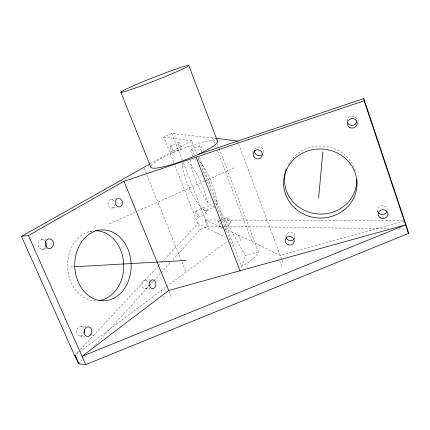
<?xml version="1.0" encoding="UTF-8"?>
<svg xmlns="http://www.w3.org/2000/svg" width="430" height="430" viewBox="0 0 430 430"><rect width="100%" height="100%" fill="white"/><g stroke="black" fill="none" stroke-linecap="round" stroke-linejoin="round"><path stroke-width="0.32" stroke-dasharray="2.15 1.61" d="M294.588 239.284L294.894 237.457M285.762 236.769L286.004 235.565M219.171 148.415L258.387 251.786L258.107 252.647A34.69 10.943 -21.1 0 1 243.917 265.149L241.644 266.406L199.353 156.805M241.644 266.406L245.213 255.538L220.359 211.248M151.107 165.932L151.704 165.125A35.765 5.665 -21.3 0 1 201.6 142.416L204.207 141.744A35.765 5.665 -21.3 0 1 215.505 140.218M78.464 363.673L82.071 359.7M83.877 357.717L85.677 355.734M94.245 346.3L95.148 345.306M95.6 344.812L148.796 286.235M149.248 285.74L153.306 281.274M153.757 280.774L160.519 273.329M160.971 272.835L170.436 262.407M172.693 259.924L200.192 229.647L208.109 226.019L388.602 228.814M78.47 351.546L74.809 355.47L79.099 352.245M80.297 349.59L158.036 266.261M158.493 265.772L161.239 262.832M161.696 262.343L197.822 223.621L226.223 237.736M79.636 351.842L165.894 287.025M166.426 286.627L227.099 241.483M150.253 163.76L191.587 140.648L196.66 153.784M221.961 228.12L223.724 227.298M224.309 227.024L230.77 224.008M218.585 221.407L220.934 220.316M221.52 220.047L227.389 217.322M207.373 226.314L205.019 220.3L205.707 219.983L219.192 220.052M206.626 210.657L214.532 207.029M198.547 217.295L206.588 213.597M195.682 211.092L203.723 207.416M109.537 223.793L135.192 212.286M137.638 211.189L204.223 181.32M204.83 181.046L234.764 167.619M190.909 149.661L199.988 145.7M173.048 152.365L181.309 148.775M170.146 146.087L178.407 142.518M173.79 162.567L163.733 137.025L171.903 133.526L215.817 138.293M205.019 220.3L205.755 220.004L222.52 227.792M245.213 255.538L258.387 251.786M403.937 220.875L280.317 255.554L251.883 241.429L224.917 228.905M110.752 199.386L115.391 198.622M112.37 208.034L116.637 207.4M90.133 231.319L93.434 230.942M41.414 239.709L45.908 239.22M42.118 249.239L47.053 248.793M70.746 266.949L74.1 266.761M145.168 280.027L150.183 279.882M145.05 288.713L150.07 288.632M219.864 220.052L403.238 220.692M398.669 228.97L406.049 229.082M81.184 326.494L85.876 326.719M79.937 336.007L84.86 336.325M163.733 137.025L191.587 140.648M161.143 290.594L162.561 294.039M163.507 296.334L164.217 298.054M168.952 291.078L171.806 298.044M144.104 167.963L146.608 174.188M146.861 174.811L181.702 261.359M181.954 261.983L185.964 271.943M175.015 165.684L200.192 229.647M171.903 133.526L182.363 160.272M183.336 162.76L208.109 226.019M198.112 157.541L232.415 246.358M238.682 235.301L241.305 242.138M217.505 144.028L218.929 147.786M212.517 137.869L214.667 143.518M215.618 146.028L216.096 147.286M217.526 151.048L251.883 241.429M237.806 141.733L238.51 143.62M238.747 144.249L281.903 259.806M282.128 260.413L283.262 263.45M279.618 260.661L282.386 268.051M377.556 210.84L377.733 211.974M193.151 156.079A3.843 0.957 66.4 0 1 190.872 151.166A3.843 0.957 66.4 0 1 191.909 150.177A3.843 0.957 66.4 0 1 194.188 155.085M187.421 161.363A27.73 6.493 65.8 0 1 206.97 199.359A27.73 6.493 65.8 0 1 197.193 202.589A27.73 6.493 65.8 0 1 182.422 163.013M222.057 227.293A3.779 0.914 64.9 0 1 220.241 226.621A3.779 0.914 64.9 0 1 218.504 221.584A3.779 0.914 64.9 0 1 220.918 223.992M221.681 225.782A3.779 0.914 64.9 0 1 221.928 226.599M288.315 164.588A36.147 34.018 3.4 0 1 324.37 146.227A36.147 34.018 3.4 0 1 355.583 171.64M347.085 121.104A4.929 4.676 -13.3 0 1 356.68 119.223M377.927 211.936A4.837 4.418 -1.7 0 1 381.534 205.723A4.837 4.418 -1.7 0 1 387.145 210.49M254.904 149.366A4.606 4.44 17.3 0 1 261.021 147.345A4.606 4.44 17.3 0 1 263.214 153.327M285.939 236.656A4.542 4.187 13.5 0 1 291.303 232.404A4.542 4.187 13.5 0 1 294.518 238.483M95.648 300.774A35.04 28.111 88.8 0 1 67.537 266.799A35.04 28.111 88.8 0 1 93.434 230.786M82.802 334.965A4.795 3.832 -83 0 1 77.421 334.255A4.795 3.832 -83 0 1 78.298 327.52A4.795 3.832 -83 0 1 83.678 328.257M148.371 284.466A4.343 3.279 89.5 0 1 143.658 288.267A4.343 3.279 89.5 0 1 143.034 280.978A4.343 3.279 89.5 0 1 148.275 283.343M115.036 204.142A4.402 3.467 81.4 0 1 110.548 207.814A4.402 3.467 81.4 0 1 108.575 201.154A4.402 3.467 81.4 0 1 114.09 200.939M45.075 248.024A4.816 4.117 87.1 0 1 39.501 247.933A4.816 4.117 87.1 0 1 39.017 241.434A4.816 4.117 87.1 0 1 44.51 240.424M214.57 206.927A27.654 6.826 65.8 0 1 199.891 189.345A27.654 6.826 65.8 0 1 190.791 160.433M197.784 159.068A27.654 6.826 65.8 0 1 211.651 182.755A27.654 6.826 65.8 0 1 216.333 205.062M201.734 151.516A3.832 1.005 66.4 0 1 199.837 146.737A3.832 1.005 66.4 0 1 201.159 146.383A3.832 1.005 66.4 0 1 203.288 151.097M170.173 147.463A3.478 0.779 66.6 0 0 172.849 152.424A3.478 0.779 66.6 0 0 171.769 147.786A3.478 0.779 66.6 0 0 170.173 147.463M195.628 212.237A3.418 0.752 65.3 0 0 198.327 217.274A3.418 0.752 65.3 0 0 197.397 213.06A3.418 0.752 65.3 0 0 195.628 212.237M227.4 218.838A3.768 0.962 64.8 0 0 230.534 224.095A3.768 0.962 64.8 0 0 229.319 219.053A3.768 0.962 64.8 0 0 227.4 218.838M203.648 208.566A3.408 0.79 65.3 0 0 206.357 213.581A3.408 0.79 65.3 0 0 205.475 209.362A3.408 0.79 65.3 0 0 203.648 208.566M178.412 143.9A3.467 0.822 66.6 0 0 181.105 148.839A3.467 0.822 66.6 0 0 180.068 144.19A3.467 0.822 66.6 0 0 178.412 143.9"/><path stroke-width="0.64" d="M318.625 197.902L322.871 151.811M168.716 290.497L82.033 356.325L405.646 224.858L168.716 290.497L123.958 181.288L364.183 100.84L363.775 98.604L198.386 154.3M149.672 164.083L21.5 236.35L74.643 355.594L75.196 355.648L78.851 363.861L85.72 364.635L408.5 233.393L407.393 229.104L363.775 98.604M21.5 236.35L28.445 235.511L123.958 181.288M74.766 266.724L186.013 260.467M74.643 355.594L75.196 355.648M215.817 138.293L237.57 141.104M78.851 363.861L74.809 355.47M28.445 235.511L85.72 364.635M120.835 92.251L150.865 167.205M196.15 157.256L240.139 270.986M188.786 65.462A36.523 1.763 -21.5 0 1 138.331 86.994A36.523 1.763 -21.5 0 1 137.315 84.113A36.523 1.763 -21.5 0 1 188.786 65.462L217.499 141.201M364.183 100.84L408.5 233.393M356.75 179.288A36.147 34.018 3.4 0 1 317.802 213.947A36.147 34.018 3.4 0 1 285.112 173.521M285.24 172.908A36.147 34.018 3.4 0 1 286.493 168.646M262.563 154.289A4.606 4.44 17.3 0 1 254.544 150.468M356.803 121.647A4.929 4.676 -13.3 0 1 347.316 122.303M386.86 211.614A4.837 4.418 -1.7 0 1 378.594 212.909M293.867 239.376A4.542 4.187 13.5 0 1 286.176 237.736M95.438 230.706A35.04 28.111 88.8 0 1 123.711 264.262A35.04 28.111 88.8 0 1 98.33 300.645M84.151 329.321A4.795 3.832 -83 0 1 84.06 332.965M45.333 241.251A4.816 4.117 87.1 0 1 45.763 247.078M217.145 140.744A35.765 5.665 -21.3 0 1 217.236 142.497L216.612 143.33A35.765 5.665 -21.3 0 1 200.799 153.161L197.741 154.606A35.765 5.665 -21.3 0 1 150.828 166.625M115.853 199.993A4.456 3.478 81.3 0 0 118.771 206.986A4.456 3.478 81.3 0 0 121.921 200.729A4.456 3.478 81.3 0 0 115.853 199.993M45.849 241.047A4.88 4.139 86.8 0 0 49.192 248.588A4.88 4.139 86.8 0 0 53.019 241.526A4.88 4.139 86.8 0 0 45.849 241.047M78.48 247.336A35.47 28.219 88.6 0 0 103.044 300.801A35.47 28.219 88.6 0 0 127.361 247.868A35.47 28.219 88.6 0 0 78.48 247.336M90.907 334.535A4.859 3.854 -83.4 0 0 88.558 326.848A4.859 3.854 -83.4 0 0 84.302 333.599A4.859 3.854 -83.4 0 0 90.907 334.535M149.796 281.929A4.397 3.284 89.3 0 0 152.58 288.594A4.397 3.284 89.3 0 0 155.488 282.08A4.397 3.284 89.3 0 0 149.796 281.929M295.56 208.803A36.733 34.524 3.9 0 0 356.19 191.2A36.733 34.524 3.9 0 0 309.218 150.495A36.733 34.524 3.9 0 0 295.56 208.803M380.158 217.714A4.918 4.483 -1.3 0 0 387.925 214.479A4.918 4.483 -1.3 0 0 380.996 209.98A4.918 4.483 -1.3 0 0 380.158 217.714M285.864 242.988A4.617 4.241 13.8 0 0 293.803 242.756A4.617 4.241 13.8 0 0 289.347 236.478A4.617 4.241 13.8 0 0 285.864 242.988M253.926 156.799A4.682 4.504 17.9 0 0 261.977 156.326A4.682 4.504 17.9 0 0 257.376 149.791A4.682 4.504 17.9 0 0 253.926 156.799M349.912 127.619A5.01 4.752 -12.7 0 0 357.196 123.001A5.01 4.752 -12.7 0 0 349.499 119.384A5.01 4.752 -12.7 0 0 349.912 127.619"/></g></svg>
